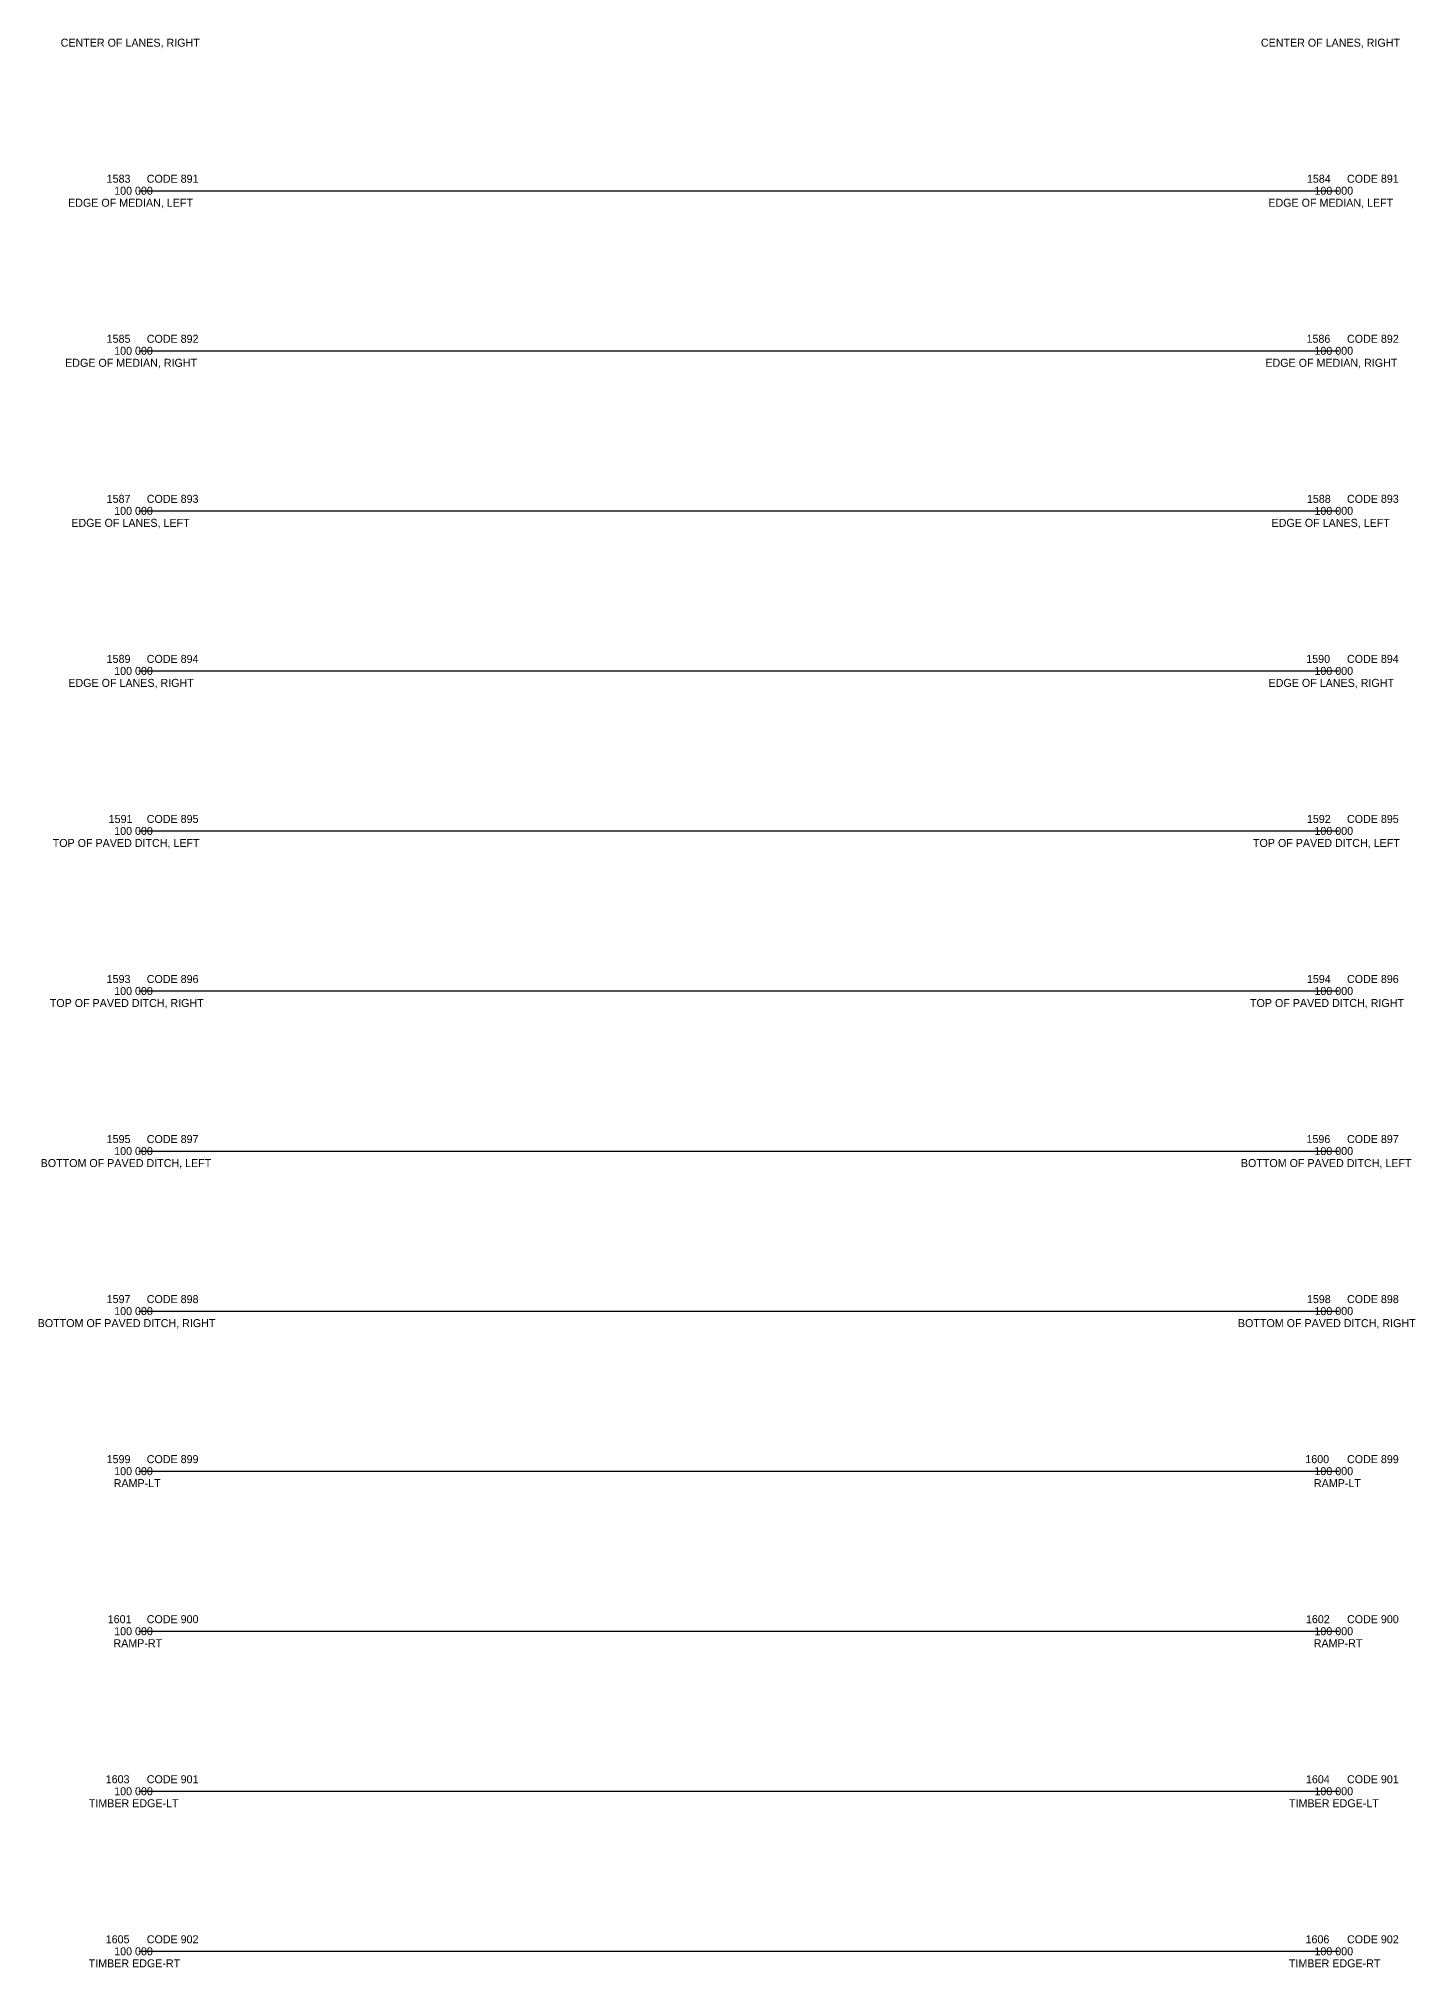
# Model space of a CAD drawing. Extents: x -12 to 6123, y -3 to 1005.
# Drawn here: x 5237.5 to 5409.6, y 258 to 499 of the extents above; entities that cross this region are included whole.
import ezdxf

# ---------------------------------------------------------------- set-up
doc = ezdxf.new("R2010")
doc.units = 0
for name, color, linetype in [('Drainage_EX_Paved Ditch', 7, 'Continuous'), ('Topo_EOP', 7, 'Continuous'), ('Topo_Field Comments', 7, 'Continuous'), ('Topo_Medians', 7, 'Continuous'), ('Topo_Point Descriptions', 7, 'Continuous'), ('Topo_Point Elevations', 7, 'Continuous'), ('Topo_Point Numbers', 7, 'Continuous'), ('Topo_Woods and Brush', 7, 'Continuous')]:
    doc.layers.add(name, color=color, linetype=linetype)

msp = doc.modelspace()

# ---------------------------------------------------------------- linework, layer by layer
at = {"layer": 'Drainage_EX_Paved Ditch'}
for p, q in [((5250, 400), (5250, 400)), ((5250, 400), (5400, 400)), ((5400, 400), (5400, 400)), ((5250, 380), (5250, 380)), ((5250, 380), (5400, 380)), ((5400, 380), (5400, 380)), ((5250, 360), (5250, 360)), ((5250, 360), (5400, 360)), ((5400, 360), (5400, 360)), ((5250, 340), (5250, 340)), ((5250, 340), (5400, 340)), ((5400, 340), (5400, 340))]:
    msp.add_line(p, q, dxfattribs=at)
at = {"layer": 'Topo_EOP'}
for p, q in [((5250, 440), (5250, 440)), ((5250, 440), (5400, 440)), ((5400, 440), (5400, 440)), ((5250, 420), (5250, 420)), ((5250, 420), (5400, 420)), ((5400, 420), (5400, 420)), ((5250, 320), (5250, 320)), ((5250, 320), (5400, 320)), ((5400, 320), (5400, 320)), ((5250, 300), (5250, 300)), ((5250, 300), (5400, 300)), ((5400, 300), (5400, 300))]:
    msp.add_line(p, q, dxfattribs=at)
at = {"layer": 'Topo_Medians'}
for p, q in [((5250, 480), (5250, 480)), ((5250, 480), (5400, 480)), ((5400, 480), (5400, 480)), ((5250, 460), (5250, 460)), ((5250, 460), (5400, 460)), ((5400, 460), (5400, 460))]:
    msp.add_line(p, q, dxfattribs=at)
at = {"layer": 'Topo_Woods and Brush'}
for p, q in [((5250, 280), (5250, 280)), ((5250, 280), (5400, 280)), ((5400, 280), (5400, 280)), ((5250, 260), (5250, 260)), ((5250, 260), (5400, 260)), ((5400, 260), (5400, 260))]:
    msp.add_line(p, q, dxfattribs=at)

# ---------------------------------------------------------------- texts
at = {"layer": 'Topo_Field Comments'}
for s, p in [('CODE 891', (5251, 481)), ('CODE 891', (5401, 481)), ('CODE 892', (5251, 461)), ('CODE 892', (5401, 461)), ('CODE 893', (5251, 441)), ('CODE 893', (5401, 441)), ('CODE 894', (5251, 421)), ('CODE 894', (5401, 421)), ('CODE 895', (5251, 401)), ('CODE 895', (5401, 401)), ('CODE 896', (5251, 381)), ('CODE 896', (5401, 381)), ('CODE 897', (5251, 361)), ('CODE 897', (5401, 361)), ('CODE 898', (5251, 341)), ('CODE 898', (5401, 341)), ('CODE 899', (5251, 321)), ('CODE 899', (5401, 321)), ('CODE 900', (5251, 301)), ('CODE 900', (5401, 301)), ('CODE 901', (5251, 281)), ('CODE 901', (5401, 281)), ('CODE 902', (5251, 261)), ('CODE 902', (5401, 261))]:
    msp.add_text(s, height=1, dxfattribs=at).set_placement(p)
at = {"layer": 'Topo_Point Descriptions'}
for s, p in [('CENTER OF LANES, RIGHT', (5240.24, 498)), ('CENTER OF LANES, RIGHT', (5390.24, 498)), ('EDGE OF MEDIAN, LEFT', (5241.17, 478)), ('EDGE OF MEDIAN, LEFT', (5391.17, 478)), ('EDGE OF MEDIAN, RIGHT', (5240.8, 458)), ('EDGE OF MEDIAN, RIGHT', (5390.8, 458)), ('EDGE OF LANES, LEFT', (5241.57, 438)), ('EDGE OF LANES, LEFT', (5391.57, 438)), ('EDGE OF LANES, RIGHT', (5241.2, 418)), ('EDGE OF LANES, RIGHT', (5391.2, 418)), ('TOP OF PAVED DITCH, LEFT', (5239.25, 398)), ('TOP OF PAVED DITCH, LEFT', (5389.25, 398)), ('TOP OF PAVED DITCH, RIGHT', (5238.88, 378)), ('TOP OF PAVED DITCH, RIGHT', (5388.88, 378)), ('BOTTOM OF PAVED DITCH, LEFT', (5237.74, 358)), ('BOTTOM OF PAVED DITCH, LEFT', (5387.74, 358)), ('BOTTOM OF PAVED DITCH, RIGHT', (5237.37, 338)), ('BOTTOM OF PAVED DITCH, RIGHT', (5387.37, 338)), ('RAMP-LT', (5246.87, 318)), ('RAMP-LT', (5396.87, 318)), ('RAMP-RT', (5246.84, 298)), ('RAMP-RT', (5396.84, 298)), ('TIMBER EDGE-LT', (5243.76, 278)), ('TIMBER EDGE-LT', (5393.76, 278)), ('TIMBER EDGE-RT', (5243.74, 258)), ('TIMBER EDGE-RT', (5393.74, 258))]:
    msp.add_text(s, height=1, dxfattribs=at).set_placement(p)
at = {"layer": 'Topo_Point Elevations'}
for p in [(5246.93, 479.5), (5396.93, 479.5), (5246.93, 459.5), (5396.93, 459.5), (5246.93, 439.5), (5396.93, 439.5), (5246.93, 419.5), (5396.93, 419.5), (5246.93, 399.5), (5396.93, 399.5), (5246.93, 379.5), (5396.93, 379.5), (5246.93, 359.5), (5396.93, 359.5), (5246.93, 339.5), (5396.93, 339.5), (5246.93, 319.5), (5396.93, 319.5), (5246.93, 299.5), (5396.93, 299.5), (5246.93, 279.5), (5396.93, 279.5), (5246.93, 259.5), (5396.93, 259.5)]:
    msp.add_text('100 000', height=1, dxfattribs=at).set_placement(p)
at = {"layer": 'Topo_Point Numbers'}
for s, p in [('1583', (5245.99, 481)), ('1584', (5395.99, 481)), ('1585', (5245.99, 461)), ('1586', (5395.94, 461)), ('1587', (5245.99, 441)), ('1588', (5395.99, 441)), ('1589', (5245.99, 421)), ('1590', (5395.91, 421)), ('1591', (5246.24, 401)), ('1592', (5395.99, 401)), ('1593', (5245.99, 381)), ('1594', (5395.99, 381)), ('1595', (5245.99, 361)), ('1596', (5395.94, 361)), ('1597', (5245.99, 341)), ('1598', (5395.99, 341)), ('1599', (5245.99, 321)), ('1600', (5395.79, 321)), ('1601', (5246.12, 301)), ('1602', (5395.87, 301)), ('1603', (5245.87, 281)), ('1604', (5395.87, 281)), ('1605', (5245.87, 261)), ('1606', (5395.82, 261))]:
    msp.add_text(s, height=1, dxfattribs=at).set_placement(p)

doc.saveas('drawing.dxf')
